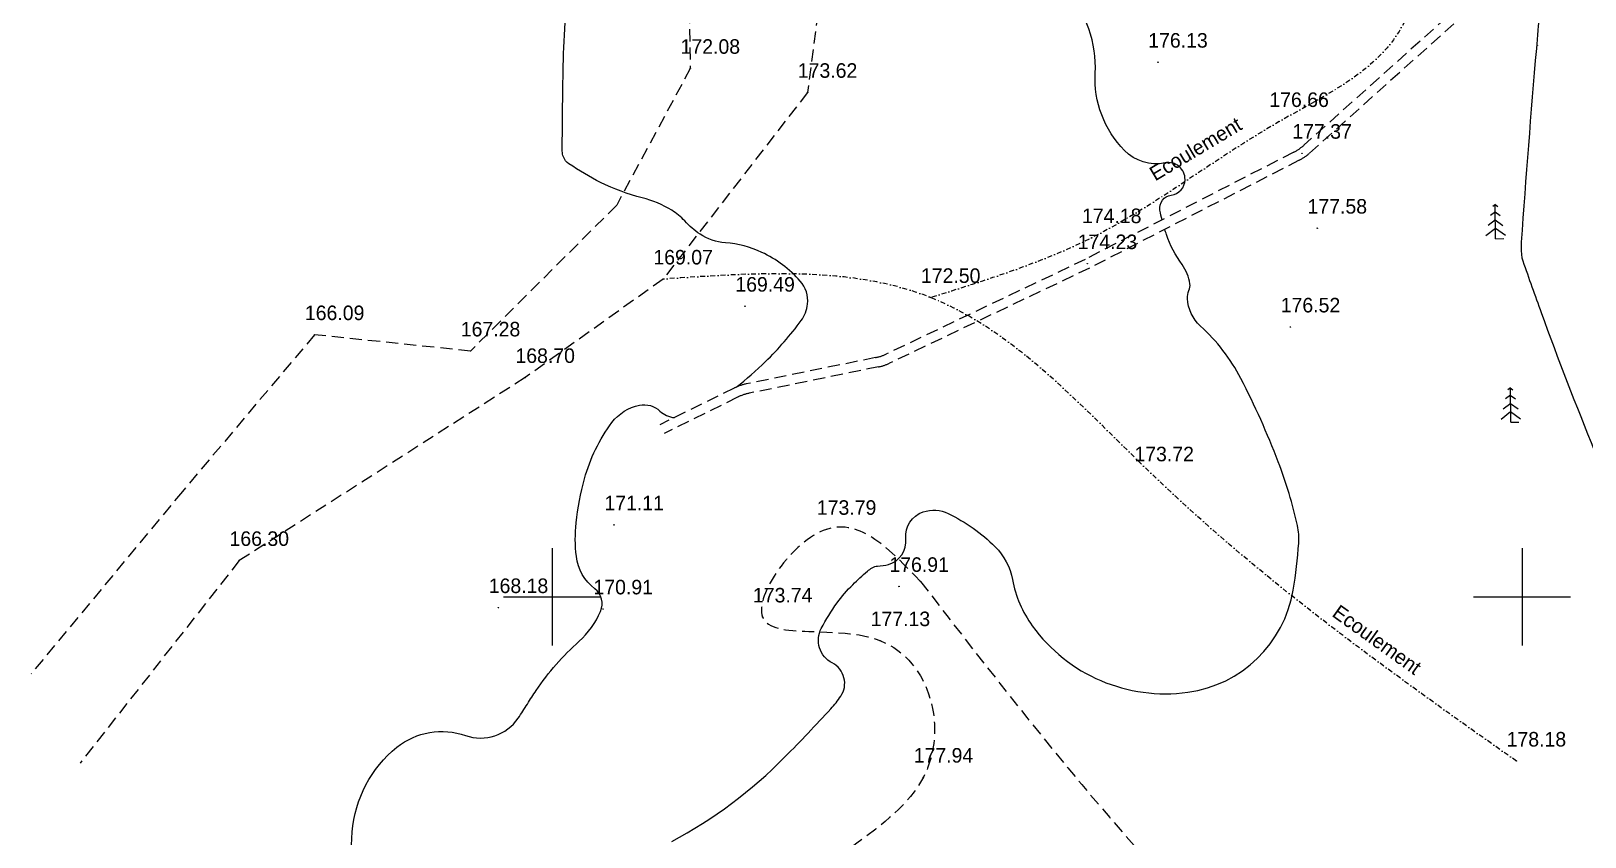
# Model space of a CAD drawing. Extents: x -83928 to -81707, y 15464 to 18601.
# Drawn here: x -82907.4 to -82587.1, y 15950.5 to 16116.6 of the extents above; entities that cross this region are included whole.
import ezdxf

# ---------------------------------------------------------------- set-up
doc = ezdxf.new("R2010")
doc.units = 0
doc.header["$MEASUREMENT"] = 0
for name, pattern in [('ACAD_ISO03W100', [30, 12, -18]), ('INTERROMPU', [0.75, 0.5, -0.25]), ('TIRETPTx2', [2, 1, -0.5, 0, -0.5])]:
    doc.linetypes.add(name, pattern=pattern)
doc.layers.add('ACCE', color=4, linetype='INTERROMPU', lineweight=25)
for name, color, linetype in [('ALT', 7, 'Continuous'), ('Carroyage 1', 7, 'Continuous'), ('CNiv_1', 1, 'Continuous'), ('CONST', 7, 'Continuous'), ('ECOULEMENT', 160, 'ACAD_ISO03W100'), ('LIMITE', 40, 'INTERROMPU'), ('POINTS', 3, 'Continuous'), ('USL', 2, 'Continuous')]:
    doc.layers.add(name, color=color, linetype=linetype)

# ---------------------------------------------------------------- blocks, each defined once
blk = doc.blocks.new('T10')
at = {"layer": 'USL'}
for p, q in [((0.02, 3.53), (-0.26, 3.33)), ((-0.02, 3.53), (0.26, 3.33)), ((0, 0), (0, 3.5)), ((0.02, 1.94), (-0.77, 1.36)), ((0.02, 2.78), (-0.5, 2.4)), ((-0.02, 2.78), (0.5, 2.4)), ((-0.02, 1.94), (0.77, 1.36)), ((-1, 0.34), (-0.02, 1.1)), ((-0.02, 1.1), (1.01, 0.34)), ((0, 0), (0.83, 0))]:
    blk.add_line(p, q, dxfattribs=at)

msp = doc.modelspace()

# ---------------------------------------------------------------- linework, layer by layer
at = {"layer": 'ACCE', "linetype": 'INTERROMPU', "ltscale": 5, "extrusion": (0.000932032, -0.005533, 0.999984)}
for p, q in [((-82595.92, 16137.04, 185.63), (-82644.99, 16093.09, 185.43)), ((-82594.52, 16135.61, 185.62), (-82643.85, 16091.43, 185.42)), ((-82647.1, 16091.65, 185.42), (-82690.09, 16069.55, 185.34)), ((-82645.95, 16089.99, 185.41), (-82689.2, 16067.76, 185.33)), ((-82690.09, 16069.55, 185.34), (-82731.04, 16050.07, 185.27)), ((-82689.2, 16067.76, 185.33), (-82730.41, 16048.16, 185.26)), ((-82733.35, 16049.3, 185.27), (-82760.02, 16043.87, 185.26)), ((-82732.71, 16047.39, 185.26), (-82759.36, 16041.96, 185.25)), ((-82762.46, 16043.03, 185.26), (-82777.82, 16035.43, 185.23)), ((-82761.8, 16041.12, 185.25), (-82776.93, 16033.63, 185.22))]:
    msp.add_line(p, q, dxfattribs=at)
for centre, start, end in [((-82651.8, 16100.89, 19.36), 297.1988, 311.8468), ((-82650.66, 16099.23, 19.36), 297.1988, 311.8468), ((-82650.66, 16099.23, 19.36), 297.1988, 311.8468), ((-82735.48, 16059.45, 19.36), 281.5092, 295.4419), ((-82734.84, 16057.54, 19.36), 281.5092, 295.4419), ((-82758.16, 16034.42, 19.36), 101.5092, 116.3406), ((-82757.5, 16032.52, 19.36), 101.5092, 116.3406)]:
    msp.add_arc(centre, 10, start, end, dxfattribs=at)
at = {"layer": 'Carroyage 1'}
for p, q in [((-82800, 16010), (-82800, 15990)), ((-82600, 16010), (-82600, 15990)), ((-82810, 16000), (-82790, 16000)), ((-82610, 16000), (-82590, 16000))]:
    msp.add_line(p, q, dxfattribs=at)
at = {"layer": 'CNiv_1'}
for points, elevation in [([(-82584.99, 16029.98, -0.009703), (-82596, 16058.5, -0.003598), (-82599.79, 16069.16, -0.047291), (-82600, 16070, -0.053894), (-82600.12, 16073.08, -0.004136), (-82597, 16113, -0.000135), (-82595.7, 16127.97, -0.000223)], 180), ([(-82762.05, 16043.22, 0.02623), (-82756, 16048.5, 0.042239), (-82748.65, 16056.94, 0.131738), (-82747.33, 16060.33, 0.210906), (-82748.84, 16065.06, 0.102392), (-82756.75, 16071, 0.093056), (-82764.28, 16072.95, -0.132382), (-82769.5, 16074.75, -0.058063), (-82772.65, 16077.46, 0.069511), (-82775.33, 16079.67, 0.075981), (-82781.41, 16082.22, -0.054558), (-82790, 16085.4, -0.034545), (-82796.54, 16089.26, -0.148492), (-82797.67, 16090.67, -0.09509), (-82797.9, 16091.86, -0.006079), (-82797.67, 16110.67, -0.031681), (-82795.87, 16131.07, 0.055372)], 170), ([(-82674.25, 16077.69, -0.01957), (-82674.67, 16079.67, -0.42658), (-82672.36, 16082.8, 0.372604), (-82669.5, 16086, 0.478534), (-82673.63, 16089.43, -0.253854), (-82682, 16092, -0.20963), (-82688.03, 16107.9, 0.195858), (-82694, 16125, 0.051216)], 175), ([(-82775.33, 15949.6, 0.076086), (-82752, 15967, 0.008579), (-82742.53, 15976.94, 0.03608), (-82740.5, 15979.5, 0.451805), (-82742.25, 15986.37, -0.418103), (-82744.5, 15993.5, -0.03485), (-82741.24, 15998.75, -0.04351), (-82738, 16002.5, -0.013139), (-82735.01, 16005.26, -0.042722), (-82734, 16006, -0.131762), (-82732.91, 16006.32, 0.064741), (-82730.67, 16006.67, 0.361786), (-82727.07, 16011.99, -0.351242), (-82723.5, 16017.5, -0.194943), (-82718.32, 16017.16, -0.083043), (-82708.67, 16010.33, -0.153301), (-82705.08, 16003.54, 0.11236), (-82701, 15994, 0.27651), (-82668.93, 15980.33, 0.32756), (-82647.2, 16001.4, 0.025679), (-82646.06, 16011.09, 0.070244), (-82646.33, 16014.67, 0.037992), (-82650.28, 16027.82, 0.027668), (-82658, 16045, 0.089495), (-82666.33, 16055.81, -0.200396), (-82669, 16061.5, -0.116045), (-82668.69, 16063.13, 0.140906), (-82668.5, 16064.5, 0.12201), (-82670.1, 16068.46, -0.073734), (-82673.33, 16074.67, -0.007068), (-82673.69, 16075.73, -0.007068)], 175), ([(-82839.61, 15908.11, -0.056276), (-82841.2, 15951.55, -0.207705), (-82832, 15969, -0.258774), (-82817.85, 15971.42, 0.340068), (-82807, 15975, 0.01027), (-82805.11, 15977.91, -0.010619), (-82803.29, 15980.71, -0.060168), (-82794.44, 15990.84, 0.107448), (-82790, 15997, 0.344716), (-82791.21, 16001.68, -0.202786), (-82795, 16008.33, -0.055341), (-82795.05, 16015.24, -0.041209), (-82793.33, 16024.33, -0.093573), (-82787.66, 16035.92, -0.184883), (-82782, 16039.5, -0.243933), (-82777.79, 16038.29, 0.171562), (-82774.77, 16036.94)], 170)]:
    msp.add_lwpolyline(points, format="xyb", dxfattribs=dict(at, elevation=elevation))
at = {"layer": 'ECOULEMENT', "linetype": 'TIRETPTx2'}
for points in [[(-82582.95, 16157.35, 185.75), (-82594.27, 16144.79, 185.64), (-82616.74, 16136.7, 185.61), (-82623.88, 16119.36, 185.43), (-82650.12, 16097.94, 185.25), (-82688.75, 16074.01, 185.08), (-82721.95, 16061.69, 185.04)], [(-82601.19, 15966.14, 183.51), (-82675.95, 16024.92, 184.45), (-82721.95, 16061.69, 185.04), (-82777.12, 16065.48, 185.26)]]:
    msp.add_spline(points, degree=3, dxfattribs=at)
at = {"layer": 'LIMITE', "linetype": 'INTERROMPU', "ltscale": 5, "extrusion": (0.000932032, -0.005533, 0.999984)}
for points, elevation in [([(-82760.31, 16292.76), (-82779.72, 16286.01), (-82805.68, 16280.5), (-82827.07, 16276.73), (-82834.31, 16272.64), (-82837.25, 16267), (-82838.56, 16257.39), (-82840.97, 16243.65), (-82838.87, 16228.57), (-82813.79, 16202.27), (-82758.68, 16181.68), (-82751.01, 16171.63), (-82741.57, 16150.38), (-82747.48, 16104.32), (-82777.26, 16065.84), (-82805.7, 16045.54), (-82864.65, 16007.83), (-82897.44, 15966.1)], 21.1), ([(-82837.07, 16287.4), (-82847.32, 16278.82), (-82854.97, 16265.91), (-82857.93, 16255.36), (-82854.75, 16242.41), (-82851.19, 16224.95), (-82838, 16206.95), (-82823.52, 16195.38), (-82802.94, 16185.42), (-82782.05, 16165.84), (-82772.2, 16139.82), (-82771.65, 16109.27), (-82786.83, 16081.07), (-82816.97, 16051.01), (-82849.11, 16054.37), (-82876.37, 16022.07), (-82907.57, 15984.46)], 20.79)]:
    msp.add_lwpolyline(points, dxfattribs=dict(at, elevation=elevation))
at = {"layer": 'LIMITE', "linetype": 'INTERROMPU', "ltscale": 5}
for points in [[(-82589.91, 16450.62, 189.03), (-82585.41, 16409.5, 188.8), (-82487.52, 16397.53, 188.35), (-82459.29, 16357.54, 187.78), (-82444.25, 16367.31, 187.85), (-82446.68, 16388.82, 188.11), (-82434.19, 16398, 188.19), (-82407.04, 16394.58, 188.06), (-82373.55, 16337.21, 187.13), (-82367.71, 16299.43, 186.79), (-82371.9, 16253.38, 186.25), (-82380.23, 16205.29, 185.7), (-82391.12, 16156, 185.14), (-82406.5, 16083.04, 184.31)], [(-82724.03, 16003.14, 184.34), (-82743.42, 16013.9, 184.53), (-82756.6, 15995.83, 184.36), (-82732.33, 15990.95, 184.22), (-82723.44, 15962.82, 183.85), (-82746.97, 15938.69, 183.64), (-82728.67, 15920.08, 183.36)], [(-82724.03, 16003.14, 184.34), (-82624.82, 15896.92, 182.75), (-82580.83, 15865.53, 182.24), (-82594.64, 15832.71, 2.3), (-82728.67, 15920.08, 183.36)]]:
    msp.add_spline(points, degree=3, dxfattribs=at)
at = {"layer": 'POINTS', "extrusion": (0.002059, -0.012217, 0.999923)}
for centre in [(-82597.07, 16112.63, -182.42), (-82771.72, 16107.9, -182.42), (-82771.72, 16107.9, -182.42), (-82675.3, 16109.16, -182.42), (-82675.3, 16109.16, -182.42), (-82747.55, 16102.95, -182.42), (-82747.55, 16102.95, -182.42), (-82650.33, 16096.93, -182.42), (-82645.59, 16090.39, -182.42), (-82688.96, 16072.99, -182.42), (-82642.45, 16074.95, -182.42), (-82689.85, 16067.64, -182.42), (-82777.33, 16064.47, -182.42), (-82777.33, 16064.47, -182.42), (-82722.16, 16060.67, -182.42), (-82722.16, 16060.67, -182.42), (-82760.43, 16058.87, -182.42), (-82760.43, 16058.87, -182.42), (-82849.18, 16053, -182.42), (-82849.18, 16053, -182.42), (-82647.98, 16054.59, -182.42), (-82817.04, 16049.64, -182.42), (-82817.04, 16049.64, -182.42), (-82805.77, 16044.17, -182.42), (-82805.77, 16044.17, -182.42), (-82787.43, 16013.8, -182.42), (-82787.43, 16013.8, -182.42), (-82743.62, 16012.87, -182.42), (-82743.62, 16012.87, -182.42), (-82864.72, 16006.46, -182.42), (-82864.72, 16006.46, -182.42), (-82724.23, 16002.11, -182.42), (-82728.68, 16001.1, -182.42), (-82728.67, 16001.11, -182.42), (-82811.27, 15996.74, -182.42), (-82811.27, 15996.74, -182.42), (-82789.68, 15996.47, -182.42), (-82789.68, 15996.47, -182.42), (-82756.8, 15994.8, -182.42), (-82756.8, 15994.8, -182.42), (-82732.54, 15989.92, -182.42), (-82601.4, 15965.11, -182.42), (-82723.65, 15961.79, -182.42)]:
    msp.add_circle(centre, 0.05, dxfattribs=at)

# ---------------------------------------------------------------- block references
at = {"extrusion": (0.000932032, -0.005533, 0.999984), "xscale": 2.000000000010331, "yscale": 1.999999999992818, "zscale": 2.000000000000016, "rotation": 0.6767476860794991}
for p in [(-82605.43, 16073.16, -162.28), (-82602.31, 16035.34, -162.28)]:
    msp.add_blockref('T10', p, dxfattribs=at)

# ---------------------------------------------------------------- texts
at = {"layer": 'ALT', "extrusion": (0.002059, -0.012217, 0.999923)}
for s, p in [('172.08', (-82773.72, 16110.9, -182.42)), ('172.08', (-82773.72, 16110.9, -182.42)), ('176.13', (-82677.3, 16112.16, -182.42)), ('176.13', (-82677.3, 16112.16, -182.42)), ('173.62', (-82749.55, 16105.95, -182.42)), ('173.62', (-82749.55, 16105.95, -182.42)), ('176.66', (-82652.33, 16099.93, -182.42)), ('177.37', (-82647.59, 16093.39, -182.42)), ('174.18', (-82690.96, 16075.99, -182.42)), ('177.58', (-82644.45, 16077.95, -182.42)), ('174.23', (-82691.85, 16070.64, -182.42)), ('169.07', (-82779.33, 16067.47, -182.42)), ('169.07', (-82779.33, 16067.47, -182.42)), ('172.50', (-82724.16, 16063.67, -182.42)), ('172.50', (-82724.16, 16063.67, -182.42)), ('169.49', (-82762.43, 16061.87, -182.42)), ('169.49', (-82762.43, 16061.87, -182.42)), ('176.52', (-82649.98, 16057.59, -182.42)), ('166.09', (-82851.18, 16056, -182.42)), ('166.09', (-82851.18, 16056, -182.42)), ('167.28', (-82819.04, 16052.64, -182.42)), ('167.28', (-82819.04, 16052.64, -182.42)), ('168.70', (-82807.77, 16047.17, -182.42)), ('168.70', (-82807.77, 16047.17, -182.42)), ('173.72', (-82680.15, 16026.9, -182.42)), ('171.11', (-82789.43, 16016.8, -182.42)), ('171.11', (-82789.43, 16016.8, -182.42)), ('173.79', (-82745.62, 16015.87, -182.42)), ('173.79', (-82745.62, 16015.87, -182.42)), ('166.30', (-82866.72, 16009.46, -182.42)), ('166.30', (-82866.72, 16009.46, -182.42)), ('176.91', (-82730.67, 16004.11, -182.42)), ('168.18', (-82813.27, 15999.74, -182.42)), ('168.18', (-82813.27, 15999.74, -182.42)), ('170.91', (-82791.68, 15999.47, -182.42)), ('170.91', (-82791.68, 15999.47, -182.42)), ('173.74', (-82758.8, 15997.81, -182.42)), ('173.74', (-82758.8, 15997.81, -182.42)), ('177.13', (-82734.53, 15992.92, -182.42)), ('178.18', (-82603.4, 15968.11, -182.42)), ('177.94', (-82725.65, 15964.79, -182.42))]:
    msp.add_text(s, height=3, rotation=359.9958, dxfattribs=at).set_placement(p)
at = {"layer": 'CONST', "linetype": 'ByBlock', "extrusion": (0.000932032, -0.005533, 0.999984)}
for rotation, p in [(30.874, (-82675.62, 16084.95, -162.28)), (324.3174, (-82639.37, 15995.48, -162.28))]:
    msp.add_text('Ecoulement', height=3, rotation=rotation, dxfattribs=at).set_placement(p)

doc.saveas('drawing.dxf')
